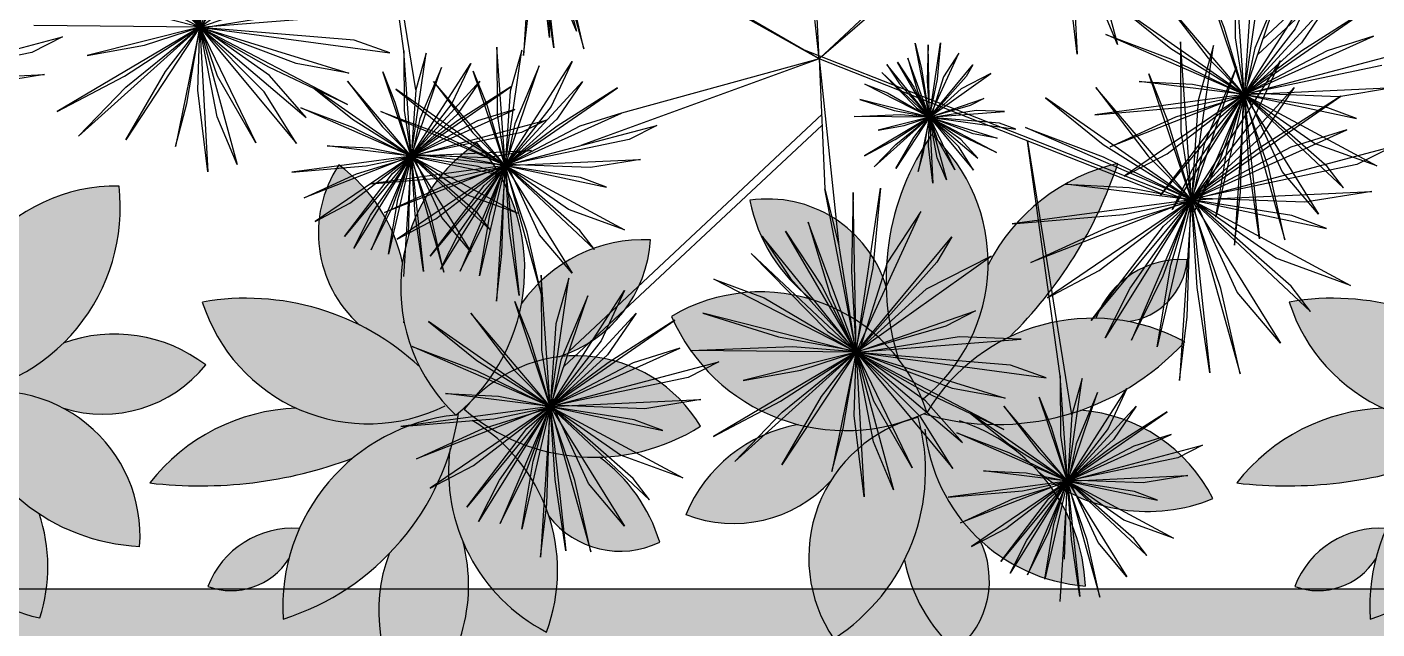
# Model space of a CAD drawing. Header units: inches. Extents: x 1559 to 2285, y -669 to 464.
# Drawn here: x 1829.88 to 1846.26, y 259.15 to 266.45 of the extents above; entities that cross this region are included whole.
import ezdxf

# ---------------------------------------------------------------- set-up
doc = ezdxf.new("R2010")
doc.units = ezdxf.units.IN
doc.header["$MEASUREMENT"] = 0

msp = doc.modelspace()

# ---------------------------------------------------------------- hatches: boundary and pattern name
at = {"true_color": 0x636466}
h = msp.add_hatch(dxfattribs=at)
h.set_pattern_fill('GRAVEL', color=251, scale=15)
h.set_pattern_definition([(228.012788, (-1644.2241, -1828.9148), (-120, -135), [2.01804, -199.78632]), (184.96974, (-1645.5741, -1830.4148), (180, 15), [3.46302, -342.83887]), (132.510447, (-1649.0241, -1830.7148), (150, -165), [2.44182, -241.74049]), (267.273689, (-1654.8741, -1834.4648), (15, 300), [3.15357, -312.20337]), (292.833654, (-1655.0241, -1837.6148), (-75, 180), [3.092325, -306.140597]), (357.273689, (-1653.8241, -1840.4648), (-300, 15), [3.15357, -312.20337]), (37.69424, (-1650.6741, -1840.6148), (-195, -150), [4.170435, -412.87273]), (72.255328, (-1647.3741, -1838.0648), (105, 330), [3.93732, -389.794822]), (121.429566, (-1646.1741, -1834.3148), (-120, 195), [3.16425, -313.261097]), (175.236358, (-1647.8241, -1831.6148), (165, -15), [3.61248, -177.01144]), (222.397438, (-1651.4241, -1831.3148), (-180, -165), [4.67172, -462.500625]), (138.814075, (-1640.0241, -1834.6148), (-105, 90), [1.594515, -157.85767]), (171.469234, (-1641.2241, -1833.5648), (195, -30), [3.033555, -300.32267]), (225, (-1644.224, -1833.115), (-2e-15, -15), [2.121315, -19.09189]), (203.19859, (-1645.2741, -1831.3148), (75, 30), [1.14237, -113.094227]), (291.80141, (-1646.324, -1831.7648), (-15, 45), [1.615545, -79.161927]), (30.963757, (-1645.724, -1833.2648), (45, 30), [2.623935, -84.840343]), (161.56505, (-1643.474, -1831.915), (30, -15), [1.897365, -45.5368]), (16.38954, (-1655.0241, -1831.7648), (150, 45), [2.658, -263.142677]), (70.346176, (-1652.4741, -1831.0148), (-60, -165), [2.229915, -220.761116]), (293.19859, (-1643.4741, -1828.9148), (-30, 75), [2.284725, -111.95187]), (343.61046, (-1642.5741, -1831.0148), (-150, 45), [2.658, -263.142677]), (339.443955, (-1655.0241, -1841.0648), (-75, 30), [2.5632, -125.596856]), (294.77514, (-1652.6241, -1841.9648), (-75, 165), [2.14767, -212.619646]), (66.80141, (-1643.3241, -1843.9148), (30, 75), [2.284725, -111.95187]), (17.354025, (-1642.4241, -1841.8148), (-195, -60), [2.514465, -248.931354]), (69.443955, (-1650.6741, -1843.9148), (-30, -75), [1.2816, -126.878456]), (101.30993, (-1644.224, -1843.9148), (-15, 60), [0.76485, -75.720443]), (165.96376, (-1644.374, -1843.1648), (45, -15), [3.092325, -58.75426]), (186.009006, (-1647.3741, -1842.4148), (150, 15), [2.86575, -283.708848]), (303.69007, (-1645.724, -1834.615), (-15, 30), [2.16333, -51.91994]), (353.157227, (-1644.5241, -1836.4148), (255, -30), [3.77691, -373.91344]), (60.945396, (-1640.7741, -1836.8648), (-60, -105), [1.54434, -152.89011]), (90, (-1640.024, -1835.515), (-15, 15), [0.9, -14.1]), (120.256437, (-1647.6741, -1841.9648), (60, -105), [2.08386, -206.3028]), (48.012788, (-1648.7241, -1840.1648), (120, 135), [4.03608, -197.76828]), (0, (-1646.024, -1837.165), (15, 15), [3.9, -11.1]), (325.304846, (-1642.1241, -1837.1648), (150, -105), [2.37171, -234.799115]), (254.054604, (-1640.1741, -1838.5148), (-15, -60), [2.18403, -107.01762]), (207.645975, (-1640.7741, -1840.6148), (-285, -150), [3.555975, -352.042113]), (175.426079, (-1643.9241, -1842.2648), (-195, 15), [3.761985, -372.4361])])
h.paths.add_polyline_path([(1814.363, 395.63), (1678.363, 395.63), (1678.363, 259.63), (1814.363, 259.63), (1814.363, 277.63), (1874.363, 277.63), (1874.363, 255.63), (1874.944, 255.63), (1874.944, 313.49), (1998.944, 313.49), (1998.944, 283.49), (2032.218, 283.49, -0.125718), (2052.363, 288.636), (2052.363, 249.63), (2058.363, 249.63), (2058.363, 255.63), (2106.363, 255.63), (2106.363, 277.63), (2102.363, 277.63), (2102.363, 268.587), (2102.363, 259.63), (2062.363, 259.63), (2062.363, 273.63), (2102.363, 273.63), (2102.363, 395.63)])
h.paths.add_polyline_path([(2188.954, 378.242), (2221.69, 378.242), (2221.69, 393.22), (2188.954, 393.22)], flags=9)
h.paths.add_polyline_path([(2156.248, 397.231), (2284.658, 397.231), (2284.658, 417.838), (2156.248, 417.838)], flags=9)
at = {"true_color": 0x000000}
h = msp.add_hatch(color=18, dxfattribs=at)
h.dxf.hatch_style = 1
h.paths.add_polyline_path([(1678.363, 395.63), (1814.363, 395.63), (2102.363, 395.63), (2102.363, 277.63), (2106.363, 277.63), (2106.363, 399.63), (1814.363, 399.63), (1674.363, 399.63), (1674.363, 259.63), (1674.363, 255.63), (1874.363, 255.63), (1874.363, 277.63), (1814.363, 277.63), (1814.363, 259.63), (1678.363, 259.63)])
h.paths.add_polyline_path([(1818.363, 273.63), (1870.363, 273.63), (1870.363, 259.63), (1818.363, 259.63)], flags=16)
h = msp.add_hatch(color=18, dxfattribs=at)
h.dxf.hatch_style = 1
h.paths.add_polyline_path([(2106.363, 277.63), (2058.363, 277.63), (2058.363, 255.63), (2106.363, 255.63)])
h.paths.add_polyline_path([(2102.363, 273.63), (2102.363, 259.63), (2062.363, 259.63), (2062.363, 273.63)], flags=16)
h.paths.add_polyline_path([(1814.363, 273.63), (1814.363, 255.63), (1874.363, 255.63), (1874.363, 277.63), (1818.363, 277.63), (1818.363, 273.63)])
h.paths.add_polyline_path([(1814.363, 273.63), (1814.363, 259.63), (1870.363, 259.63), (1870.363, 273.63)])
h = msp.add_hatch(color=18, dxfattribs=at)
h.dxf.hatch_style = 1
h.paths.add_polyline_path([(1874.363, 277.63), (1814.363, 277.63), (1814.363, 255.63), (1874.363, 255.63)])
h.paths.add_polyline_path([(1818.363, 273.63), (1870.363, 273.63), (1870.363, 259.63), (1818.363, 259.63)], flags=16)
at = {"true_color": 0x136734}
h = msp.add_hatch(color=116, dxfattribs=at)
h.dxf.hatch_style = 1
h.paths.add_polyline_path([(1824.096, 264.797, 0.221173), (1822.521, 263.567, -0.225985), (1821.722, 261.934, -0.019444), (1821.78, 261.779, -0.148431), (1822.784, 262.693, 0.119103)])
h.paths.add_polyline_path([(1821.836, 265.147, 0.235627), (1821.436, 262.423, -0.066909), (1821.722, 261.934, 0.461075)])
h.paths.add_polyline_path([(1819.629, 264.349, 0.183321), (1820.379, 263.148, -0.154343), (1821.436, 262.423, -0.072502), (1821.284, 263.299, 0.371194)])
h.paths.add_polyline_path([(1818.678, 262.943, 0.424352), (1821.78, 261.779, 0.019444), (1821.722, 261.934, 0.455475)])
h.paths.add_polyline_path([(1820.61, 260.944, -0.17311), (1821.532, 261.679, -0.145969), (1820.217, 261.629, 0.255984), (1818.852, 260.536, 0.307913)])
h.paths.add_polyline_path([(1821.673, 261.718, 0.521307), (1820.647, 259.031, 0.329874)])
h.paths.add_polyline_path([(1822.414, 260.238, 0.170874), (1823.702, 259.671, 0.306661), (1822.229, 261.655, -0.040666), (1821.739, 261.76, -0.008247), (1821.669, 261.73, -0.18769), (1821.506, 259.985, 0.163365), (1822.13, 258.887, 0.356371)])
h.paths.add_polyline_path([(1824.908, 262.633, 0.403241), (1821.78, 261.779, -0.004913), (1821.739, 261.76, 0.040666), (1822.229, 261.655, 0.244571)])
h.paths.add_polyline_path([(1823.647, 261.802, -0.116948), (1822.229, 261.655, -0.125544), (1823.136, 261.052, 0.278511), (1825.247, 260.731, 0.263173)])
h.paths.add_polyline_path([(1824.938, 263.629, 0.329183), (1823.829, 262.919, -0.041736), (1824.216, 262.879, 0.353816)])
h.paths.add_polyline_path([(1827.352, 263.143, 0.221173), (1825.374, 263.421, 0.119103), (1827.562, 262.255, -0.148431), (1828.888, 261.966, -0.019444), (1828.861, 262.129, -0.225985)])
h.paths.add_polyline_path([(1828.933, 261.97, -0.004913), (1828.888, 261.966, 0.148431), (1827.562, 262.255, 0.24042), (1825.752, 261.141, 0.288103)])
h.paths.add_polyline_path([(1828.077, 260.657, -0.125544), (1828.561, 261.634, -0.116948), (1827.26, 261.051, 0.263173), (1826.41, 259.325, 0.278511)])
h.paths.add_polyline_path([(1829.009, 261.979, -0.008247), (1828.933, 261.97, -0.040666), (1828.561, 261.634, 0.306661), (1828.278, 259.179, 0.170874), (1829.11, 260.314, 0.356371), (1830.031, 259.285, 0.163365), (1830.022, 260.549, -0.18769)])
h.paths.add_polyline_path([(1829.012, 261.966, 0.186272), (1830.022, 260.549, 0.135289), (1831.244, 260.152, 0.521307)])
h.paths.add_polyline_path([(1832.045, 262.353, 0.255984), (1830.317, 262.617, -0.146055), (1829.153, 262, -0.172974), (1830.319, 261.828, 0.307913)])
h.paths.add_polyline_path([(1830.993, 264.524, 0.479162), (1828.888, 261.966, 0.004913), (1828.933, 261.97, 0.418566)])
h.paths.add_polyline_path([(1829.466, 265.267, 0.371194), (1828.558, 263.53, -0.072502), (1828.864, 262.695, -0.154343), (1829.417, 263.851, 0.183321)])
h.paths.add_polyline_path([(1827.155, 264.854, 0.461075), (1828.861, 262.129, -0.066909), (1828.864, 262.695, 0.072502), (1828.558, 263.53, 0.160384)])
h.paths.add_polyline_path([(1826.544, 261.928, 0.329183), (1825.228, 261.989, 0.353816), (1826.228, 261.7, -0.041736)])
h.paths.add_polyline_path([(1834.643, 262.328, 0.235627), (1832.005, 263.116, 0.461075), (1834.965, 261.862, -0.066909)], flags=16)
h.paths.add_polyline_path([(1835.081, 261.744, -0.019444), (1834.965, 261.862, -0.225985), (1833.147, 261.828, 0.221173), (1831.368, 260.92, 0.119103), (1833.828, 261.22, -0.148431)], flags=16)
h.paths.add_polyline_path([(1835.116, 261.773, -0.004913), (1835.081, 261.744, 0.403241), (1832.985, 259.27, 0.288103)], flags=16)
h.paths.add_polyline_path([(1833.054, 260.001, -0.041736), (1833.182, 260.369, 0.329183), (1832.07, 259.664, 0.353816)], flags=17)
h.paths.add_polyline_path([(1835.167, 260.207, -0.125544), (1835.004, 261.284, -0.116948), (1834.271, 260.061, 0.263173), (1834.566, 258.159, 0.278511)])
h.paths.add_polyline_path([(1836.21, 260.518, 0.356371), (1837.554, 260.204, 0.163365), (1836.823, 261.234, -0.18769), (1835.172, 261.824, -0.008247), (1835.116, 261.773, -0.040666), (1835.004, 261.284, 0.306661), (1836.18, 259.111, 0.170874)], flags=17)
h.paths.add_polyline_path([(1835.182, 261.815, 0.186272), (1836.823, 261.234, 0.135289), (1838.051, 261.609, 0.521307)], flags=16)
h.paths.add_polyline_path([(1837.445, 263.872, 0.255984), (1835.878, 263.097, -0.146055), (1835.278, 261.924, -0.172974), (1836.332, 262.452, 0.307913)], flags=17)
h.paths.add_polyline_path([(1837.445, 263.872, -0.307913), (1836.332, 262.452, -0.296853), (1838.051, 261.609, -0.135289), (1836.823, 261.234, -0.163365), (1837.554, 260.204, -0.356371), (1836.21, 260.518, -0.170874), (1836.18, 259.111, -0.174402), (1835.167, 260.207, -0.278511), (1834.566, 258.159, -0.263173), (1834.271, 260.061, -0.124074), (1832.985, 259.27, -0.079077), (1833.054, 260.001, -0.353816), (1832.07, 259.664, -0.329183), (1833.182, 260.369, -0.115832), (1833.828, 261.22, -0.119103), (1831.368, 260.92, -0.221173), (1833.147, 261.828, -0.212906), (1832.005, 263.116, -0.160384), (1833.913, 262.836, -0.371194), (1833.661, 264.779, -0.183321), (1834.433, 263.592, -0.210482), (1835.337, 265.047, -0.231382), (1835.878, 263.097, -0.255984)])
h = msp.add_hatch(color=116, dxfattribs=at)
h.dxf.hatch_style = 1
h.paths.add_polyline_path([(1834.643, 262.328, 0.235627), (1832.005, 263.116, 0.461075), (1834.965, 261.862, -0.066909)])
h.paths.add_polyline_path([(1833.828, 261.22, -0.148431), (1835.081, 261.744, -0.019444), (1834.965, 261.862, -0.225985), (1833.147, 261.828, 0.221173), (1831.368, 260.92, 0.119103)])
h.paths.add_polyline_path([(1835.116, 261.773, -0.004913), (1835.081, 261.744, 0.403241), (1832.985, 259.27, 0.288103)])
h.paths.add_polyline_path([(1833.054, 260.001, -0.041736), (1833.182, 260.369, 0.329183), (1832.07, 259.664, 0.353816)])
h.paths.add_polyline_path([(1835.167, 260.207, -0.125544), (1835.004, 261.284, -0.116948), (1834.271, 260.061, 0.263173), (1834.566, 258.159, 0.278511)])
h.paths.add_polyline_path([(1836.21, 260.518, 0.356371), (1837.554, 260.204, 0.163365), (1836.823, 261.234, -0.18769), (1835.172, 261.824, -0.008247), (1835.116, 261.773, -0.040666), (1835.004, 261.284, 0.306661), (1836.18, 259.111, 0.170874)])
h.paths.add_polyline_path([(1835.182, 261.815, 0.329874), (1838.051, 261.609, 0.521307)])
h.paths.add_polyline_path([(1837.445, 263.872, 0.255984), (1835.878, 263.097, -0.146055), (1835.278, 261.924, -0.172974), (1836.332, 262.452, 0.307913)])
h.paths.add_polyline_path([(1837.698, 262.943, 0.424352), (1840.8, 261.779, 0.479162)])
h.paths.add_polyline_path([(1838.649, 264.349, 0.183321), (1839.399, 263.148, -0.154343), (1840.456, 262.423, -0.072502), (1840.304, 263.299, 0.371194)])
h.paths.add_polyline_path([(1840.856, 265.147, 0.235627), (1840.456, 262.423, -0.066909), (1840.742, 261.934, 0.461075)])
h.paths.add_polyline_path([(1843.116, 264.797, 0.221173), (1841.541, 263.567, -0.225985), (1840.742, 261.934, -0.019444), (1840.8, 261.779, -0.148431), (1841.804, 262.693, 0.119103)])
h.paths.add_polyline_path([(1843.928, 262.633, 0.403241), (1840.8, 261.779, -0.004913), (1840.759, 261.76, 0.288103)])
h.paths.add_polyline_path([(1843.958, 263.629, 0.329183), (1842.849, 262.919, -0.041736), (1843.236, 262.879, 0.353816)])
h.paths.add_polyline_path([(1842.667, 261.802, -0.116948), (1841.249, 261.655, -0.125544), (1842.156, 261.052, 0.278511), (1844.267, 260.731, 0.263173)])
h.paths.add_polyline_path([(1841.249, 261.655, -0.040666), (1840.759, 261.76, -0.008247), (1840.689, 261.73, -0.18769), (1840.526, 259.985, 0.163365), (1841.15, 258.887, 0.356371), (1841.434, 260.238, 0.170874), (1842.722, 259.671, 0.306661)])
h.paths.add_polyline_path([(1840.693, 261.718, 0.521307), (1839.667, 259.031, 0.329874)])
h.paths.add_polyline_path([(1840.552, 261.679, -0.145969), (1839.237, 261.629, 0.255984), (1837.872, 260.536, 0.307913), (1839.63, 260.944, -0.17311)])
h.paths.add_polyline_path([(1847.835, 262.328, 0.235627), (1845.197, 263.116, 0.461075), (1848.157, 261.862, -0.066909)])
h.paths.add_polyline_path([(1848.273, 261.744, -0.019444), (1848.157, 261.862, -0.225985), (1846.339, 261.828, 0.221173), (1844.56, 260.92, 0.119103), (1847.02, 261.22, -0.148431)])
h.paths.add_polyline_path([(1848.307, 261.773, -0.004913), (1848.273, 261.744, 0.403241), (1846.177, 259.27, 0.288103)])
h.paths.add_polyline_path([(1846.374, 260.369, 0.329183), (1845.262, 259.664, 0.353816), (1846.246, 260.001, -0.041736)])
h.paths.add_polyline_path([(1848.359, 260.207, -0.125544), (1848.195, 261.284, -0.116948), (1847.463, 260.061, 0.263173), (1847.757, 258.159, 0.278511)])
h.paths.add_polyline_path([(1850.015, 261.234, -0.18769), (1848.364, 261.824, -0.008247), (1848.307, 261.773, -0.040666), (1848.195, 261.284, 0.306661), (1849.372, 259.111, 0.170874), (1849.402, 260.518, 0.356371), (1850.746, 260.204, 0.163365)])
h.paths.add_polyline_path([(1848.374, 261.815, 0.329874), (1851.243, 261.609, 0.521307)])
h.paths.add_polyline_path([(1850.637, 263.872, 0.255984), (1849.07, 263.097, -0.146055), (1848.47, 261.924, -0.172974), (1849.524, 262.452, 0.307913)])
h.paths.add_polyline_path([(1848.529, 265.047, 0.479162), (1848.273, 261.744, 0.424352)])
h.paths.add_polyline_path([(1846.853, 264.779, 0.371194), (1847.105, 262.836, -0.072502), (1847.835, 262.328, -0.154343), (1847.625, 263.592, 0.183321)])
h.paths.add_polyline_path([(1850.89, 262.943, 0.424352), (1853.992, 261.779, 0.479162)])
h.paths.add_polyline_path([(1851.841, 264.349, 0.183321), (1852.591, 263.148, -0.154343), (1853.648, 262.423, -0.072502), (1853.495, 263.299, 0.371194)])
h.paths.add_polyline_path([(1854.048, 265.147, 0.235627), (1853.648, 262.423, -0.066909), (1853.934, 261.934, 0.461075)])
h.paths.add_polyline_path([(1856.308, 264.797, 0.221173), (1854.733, 263.567, -0.225985), (1853.934, 261.934, -0.019444), (1853.992, 261.779, -0.148431), (1854.996, 262.693, 0.119103)])
h.paths.add_polyline_path([(1857.12, 262.633, 0.403241), (1853.992, 261.779, -0.004913), (1853.951, 261.76, 0.288103)])
h.paths.add_polyline_path([(1854.441, 261.655, -0.040666), (1853.951, 261.76, -0.008247), (1853.881, 261.73, -0.18769), (1853.718, 259.985, 0.163365), (1854.342, 258.887, 0.356371), (1854.626, 260.238, 0.170874), (1855.914, 259.671, 0.306661)])
h.paths.add_polyline_path([(1853.884, 261.718, 0.521307), (1852.859, 259.031, 0.329874)])
h.paths.add_polyline_path([(1853.744, 261.679, -0.145969), (1852.429, 261.629, 0.255984), (1851.064, 260.536, 0.307913), (1852.822, 260.944, -0.17311)])
h.paths.add_polyline_path([(1855.859, 261.802, -0.116948), (1854.441, 261.655, -0.125544), (1855.348, 261.052, 0.278511), (1857.459, 260.731, 0.263173)])
h.paths.add_polyline_path([(1857.15, 263.629, 0.329183), (1856.04, 262.919, -0.041736), (1856.428, 262.879, 0.353816)])
h.paths.add_polyline_path([(1859.564, 263.143, 0.221173), (1857.586, 263.421, 0.119103), (1859.773, 262.255, -0.148431), (1861.1, 261.966, -0.019444), (1861.073, 262.129, -0.225985)], flags=16)
h.paths.add_polyline_path([(1859.367, 264.854, 0.461075), (1861.073, 262.129, -0.066909), (1861.076, 262.695, 0.235627)], flags=17)
h.paths.add_polyline_path([(1861.678, 265.267, 0.371194), (1860.77, 263.53, -0.072502), (1861.076, 262.695, -0.154343), (1861.629, 263.851, 0.183321)], flags=17)
h.paths.add_polyline_path([(1863.204, 264.524, 0.479162), (1861.1, 261.966, 0.424352)], flags=17)
h.paths.add_polyline_path([(1864.257, 262.353, 0.255984), (1862.529, 262.617, -0.146055), (1861.365, 262, -0.172974), (1862.531, 261.828, 0.307913)], flags=17)
h.paths.add_polyline_path([(1862.529, 262.617, -0.255984), (1864.257, 262.353, -0.307913), (1862.531, 261.828, -0.296853), (1863.456, 260.152, -0.135289), (1862.234, 260.549, -0.163365), (1862.243, 259.285, -0.356371), (1861.322, 260.314, -0.170874), (1860.49, 259.179, -0.174402), (1860.289, 260.657, -0.278511), (1858.622, 259.325, -0.263173), (1859.472, 261.051, -0.124074), (1857.964, 261.141, -0.079077), (1858.44, 261.7, -0.353816), (1857.44, 261.989, -0.329183), (1858.756, 261.928, -0.115832), (1859.773, 262.255, -0.119103), (1857.586, 263.421, -0.221173), (1859.564, 263.143, -0.212906), (1859.367, 264.854, -0.160384), (1860.77, 263.53, -0.371194), (1861.678, 265.267, -0.183321), (1861.629, 263.851, 0.154343), (1861.076, 262.695, 0.066909), (1861.073, 262.129, 0.019444), (1861.1, 261.966, 0.148431), (1859.773, 262.255, 0.24042), (1857.964, 261.141, 0.244571), (1860.773, 261.634, 0.306661), (1860.49, 259.179, 0.170874), (1861.322, 260.314, 0.356371), (1862.243, 259.285, 0.163365), (1862.234, 260.549, -0.186272), (1861.224, 261.966, -0.020704), (1861.365, 262, 0.146055)])

# ---------------------------------------------------------------- linework, layer by layer
at = {"color": 14, "true_color": 0xa30000}
for p, q in [((1839.491, 266.067), (1839.296, 269.858)), ((1847.95, 269.047), (1844.814, 266.118)), ((1847.95, 269.182), (1844.877, 266.306)), ((1834.451, 266.164), (1834.053, 269.015)), ((1834.594, 265.692), (1834.057, 269.013)), ((1839.491, 266.067), (1839.176, 269.02)), ((1831.973, 266.453), (1831.595, 268.433)), ((1831.973, 266.453), (1831.94, 268.39)), ((1831.973, 266.453), (1832.271, 268.443)), ((1842.491, 268.52), (1843.113, 266.242)), ((1842.491, 268.52), (1842.623, 266.125)), ((1836.043, 268.301), (1835.901, 266.107)), ((1836.043, 268.301), (1836.269, 266.201)), ((1836.043, 268.301), (1836.634, 266.187)), ((1831.973, 266.453), (1832.76, 268.16)), ((1841.867, 268.114), (1839.518, 266.093)), ((1831.973, 266.453), (1831.118, 267.922)), ((1831.973, 266.453), (1831.393, 268.03)), ((1836.132, 267.923), (1836.546, 266.404)), ((1836.132, 267.923), (1836.219, 266.325)), ((1831.973, 266.453), (1830.832, 267.858)), ((1831.973, 266.453), (1833.135, 267.851)), ((1831.973, 266.453), (1830.701, 267.647)), ((1831.973, 266.453), (1833.614, 267.618)), ((1841.244, 267.707), (1839.491, 266.067)), ((1832.176, 267.475), (1831.963, 266.447)), ((1832.352, 267.536), (1832, 266.426)), ((1839.491, 266.067), (1836.947, 267.496)), ((1842.623, 266.125), (1842.46, 267.472)), ((1831.973, 266.453), (1830.248, 267.336)), ((1836.269, 266.201), (1836.114, 267.238)), ((1836.219, 266.325), (1836.111, 267.224)), ((1836.634, 266.187), (1836.401, 267.223)), ((1844.538, 267.229), (1844.541, 266.324)), ((1844.648, 265.633), (1844.538, 267.229)), ((1844.648, 265.633), (1844.872, 267.192)), ((1831.973, 266.453), (1830.113, 266.924)), ((1831.973, 266.453), (1833.424, 266.954)), ((1836.546, 266.404), (1836.323, 266.934)), ((1839.491, 266.067), (1837.763, 267.07)), ((1843.113, 266.242), (1842.779, 267.037)), ((1844.648, 265.633), (1845.55, 267.039)), ((1844.648, 265.633), (1845.105, 266.978)), ((1845.105, 266.978), (1844.777, 266.196)), ((1845.55, 267.039), (1845.266, 266.431)), ((1835.901, 266.107), (1835.991, 266.879)), ((1843.683, 266.768), (1844.212, 266.075)), ((1844.648, 265.633), (1843.683, 266.768)), ((1844.219, 266.908), (1844.401, 266.453)), ((1844.648, 265.633), (1844.219, 266.908)), ((1844.648, 265.633), (1845.689, 266.767)), ((1845.689, 266.767), (1845.344, 266.261)), ((1831.973, 266.453), (1833.979, 266.61)), ((1833.224, 266.637), (1832, 266.439)), ((1843.171, 266.664), (1843.757, 266.192)), ((1844.648, 265.633), (1843.171, 266.664)), ((1844.648, 265.633), (1846.162, 266.681)), ((1844.716, 266.639), (1844.648, 265.633)), ((1846.162, 266.681), (1845.35, 266.166)), ((1831.973, 266.453), (1829.961, 266.473)), ((1831.973, 266.453), (1830.242, 265.428)), ((1831.973, 266.453), (1830.501, 265.127)), ((1831.973, 266.453), (1830.605, 266.108)), ((1831.058, 265.857), (1831.973, 266.453)), ((1831.973, 266.453), (1831.074, 265.083)), ((1831.077, 265.722), (1831.973, 266.453)), ((1831.304, 266.232), (1831.984, 266.454)), ((1831.556, 265.912), (1831.973, 266.453)), ((1831.973, 266.453), (1831.678, 265.003)), ((1831.815, 265.525), (1831.973, 266.453)), ((1831.95, 265.685), (1831.973, 266.453)), ((1833.144, 266.01), (1831.973, 266.453)), ((1832.756, 265.666), (1831.973, 266.453)), ((1832.184, 265.365), (1831.973, 266.453)), ((1831.973, 266.453), (1833.149, 265.041)), ((1831.973, 266.453), (1833.784, 265.895)), ((1831.973, 266.453), (1832.429, 264.783)), ((1831.973, 266.453), (1833.767, 265.515)), ((1831.973, 266.453), (1833.264, 265.357)), ((1831.973, 266.453), (1832.07, 264.696)), ((1831.973, 266.453), (1832.655, 265.048)), ((1831.973, 266.453), (1834.28, 266.139)), ((1832.19, 265.857), (1831.983, 266.457)), ((1832.818, 265.863), (1831.985, 266.45)), ((1832.811, 265.967), (1831.992, 266.431)), ((1833.847, 266.294), (1832.035, 266.445)), ((1844.401, 266.453), (1844.648, 265.633)), ((1845.266, 266.431), (1844.648, 265.633)), ((1828.262, 265.792), (1830.308, 266.335)), ((1830.308, 266.335), (1829.935, 266.146)), ((1834.28, 266.139), (1833.847, 266.294)), ((1840.656, 266.258), (1840.733, 265.944)), ((1840.828, 265.358), (1840.656, 266.258)), ((1840.828, 265.358), (1840.963, 266.263)), ((1840.963, 266.263), (1840.921, 265.822)), ((1842.971, 266.363), (1843.756, 266.068)), ((1844.648, 265.633), (1842.971, 266.363)), ((1843.875, 266.272), (1843.88, 265.186)), ((1844.008, 264.357), (1843.875, 266.272)), ((1844.541, 266.324), (1844.648, 265.633)), ((1844.648, 265.633), (1846.219, 266.341)), ((1845.344, 266.261), (1844.659, 265.638)), ((1846.219, 266.341), (1845.655, 266.164)), ((1829.935, 266.146), (1828.317, 265.806)), ((1830.605, 266.108), (1831.304, 266.232)), ((1834.451, 266.164), (1834.454, 265.44)), ((1834.54, 264.888), (1834.451, 266.164)), ((1834.54, 264.888), (1834.719, 266.134)), ((1834.719, 266.134), (1834.594, 265.692)), ((1835.58, 266.207), (1835.583, 265.392)), ((1835.68, 264.771), (1835.58, 266.207)), ((1835.68, 264.771), (1835.881, 266.173)), ((1835.881, 266.173), (1835.741, 265.676)), ((1843.971, 264.343), (1839.274, 266.189)), ((1840.813, 266.238), (1840.803, 265.802)), ((1840.828, 265.358), (1840.813, 266.238)), ((1840.828, 265.358), (1841.186, 266.134)), ((1841.186, 266.134), (1841, 265.85)), ((1843.757, 266.192), (1844.648, 265.633)), ((1844.008, 264.357), (1844.276, 266.227)), ((1844.276, 266.227), (1844.089, 265.563)), ((1844.648, 265.633), (1846.694, 266.177)), ((1845.655, 266.164), (1844.648, 265.633)), ((1844.777, 266.196), (1844.658, 265.631)), ((1845.35, 266.166), (1844.663, 265.656)), ((1833.767, 265.515), (1832.811, 265.967)), ((1833.784, 265.895), (1833.144, 266.01)), ((1834.54, 264.888), (1835.261, 266.012)), ((1834.54, 264.888), (1834.905, 265.963)), ((1834.905, 265.963), (1834.643, 265.338)), ((1835.261, 266.012), (1835.034, 265.526)), ((1835.68, 264.771), (1836.491, 266.036)), ((1835.68, 264.771), (1836.091, 265.981)), ((1836.091, 265.981), (1835.796, 265.277)), ((1836.491, 266.036), (1836.236, 265.489)), ((1839.491, 266.067), (1836.6, 265.015)), ((1839.491, 266.067), (1837.093, 265.408)), ((1839.491, 266.067), (1839.729, 263.797)), ((1839.491, 266.067), (1839.56, 264.489)), ((1843.637, 264.432), (1839.491, 266.067)), ((1840.31, 265.997), (1840.466, 265.764)), ((1840.828, 265.358), (1840.31, 265.997)), ((1840.44, 266.026), (1840.64, 265.722)), ((1840.828, 265.358), (1840.44, 266.026)), ((1840.565, 266.075), (1840.685, 265.674)), ((1840.828, 265.358), (1840.565, 266.075)), ((1840.733, 265.944), (1840.825, 265.362)), ((1840.828, 265.358), (1841.356, 265.994)), ((1841.356, 265.994), (1841.274, 265.854)), ((1843.756, 266.068), (1844.648, 265.633)), ((1844.008, 264.357), (1845.09, 266.044)), ((1844.008, 264.357), (1844.557, 265.971)), ((1844.557, 265.971), (1844.162, 265.032)), ((1844.212, 266.075), (1844.648, 265.633)), ((1846.321, 265.988), (1844.703, 265.648)), ((1845.09, 266.044), (1844.749, 265.315)), ((1828.262, 265.792), (1830.089, 265.876)), ((1830.089, 265.876), (1829.411, 265.766)), ((1830.242, 265.428), (1831.058, 265.857)), ((1831.074, 265.083), (1831.556, 265.912)), ((1832.655, 265.048), (1832.19, 265.857)), ((1833.264, 265.357), (1832.818, 265.863)), ((1833.768, 265.796), (1834.19, 265.241)), ((1834.54, 264.888), (1833.768, 265.796)), ((1834.196, 265.908), (1834.342, 265.543)), ((1834.54, 264.888), (1834.196, 265.908)), ((1834.54, 264.888), (1835.373, 265.795)), ((1834.811, 265.792), (1835.287, 265.168)), ((1835.68, 264.771), (1834.811, 265.792)), ((1835.373, 265.795), (1835.096, 265.39)), ((1835.293, 265.918), (1835.457, 265.508)), ((1835.68, 264.771), (1835.293, 265.918)), ((1835.68, 264.771), (1836.617, 265.791)), ((1836.617, 265.791), (1836.306, 265.336)), ((1840.25, 265.901), (1840.671, 265.473)), ((1840.828, 265.358), (1840.25, 265.901)), ((1840.466, 265.764), (1840.826, 265.365)), ((1840.803, 265.802), (1840.828, 265.376)), ((1840.921, 265.822), (1840.824, 265.356)), ((1840.828, 265.358), (1841.574, 265.888)), ((1841.274, 265.854), (1840.841, 265.368)), ((1841, 265.85), (1840.841, 265.346)), ((1841.574, 265.888), (1841.215, 265.705)), ((1843.375, 265.791), (1844.02, 265.758)), ((1844.648, 265.633), (1843.375, 265.791)), ((1843.493, 265.887), (1843.711, 265.341)), ((1844.008, 264.357), (1843.493, 265.887)), ((1830.501, 265.127), (1831.077, 265.722)), ((1832.07, 264.696), (1831.95, 265.685)), ((1833.149, 265.041), (1832.756, 265.666)), ((1833.358, 265.712), (1833.827, 265.335)), ((1834.54, 264.888), (1833.358, 265.712)), ((1834.351, 265.698), (1834.878, 265.274)), ((1835.68, 264.771), (1834.351, 265.698)), ((1834.54, 264.888), (1835.75, 265.726)), ((1834.594, 265.692), (1834.54, 264.888)), ((1835.75, 265.726), (1835.101, 265.314)), ((1835.68, 264.771), (1837.042, 265.714)), ((1835.741, 265.676), (1835.68, 264.771)), ((1837.042, 265.714), (1836.311, 265.25)), ((1840.044, 265.76), (1840.321, 265.656)), ((1840.828, 265.358), (1840.044, 265.76)), ((1840.321, 265.656), (1840.828, 265.358)), ((1840.64, 265.722), (1840.819, 265.369)), ((1840.685, 265.674), (1840.824, 265.358)), ((1841.215, 265.705), (1840.833, 265.36)), ((1844.648, 265.633), (1842.836, 265.389)), ((1842.85, 265.719), (1843.484, 264.887)), ((1844.008, 264.357), (1842.85, 265.719)), ((1844.648, 265.633), (1843.023, 265)), ((1844.648, 265.633), (1843.191, 264.643)), ((1844.648, 265.633), (1843.635, 264.414)), ((1843.715, 264.916), (1844.648, 265.633)), ((1844.648, 265.633), (1843.777, 264.238)), ((1843.82, 265.362), (1844.641, 265.618)), ((1843.966, 265.485), (1844.638, 265.626)), ((1844.008, 264.357), (1845.257, 265.718)), ((1844.008, 264.357), (1845.824, 265.614)), ((1844.02, 265.758), (1844.658, 265.634)), ((1844.031, 264.739), (1844.645, 265.619)), ((1844.648, 265.633), (1844.043, 264.212)), ((1844.648, 265.633), (1844.303, 264.145)), ((1844.364, 264.865), (1844.633, 265.609)), ((1844.365, 265.367), (1844.638, 265.608)), ((1844.442, 264.972), (1844.64, 265.632)), ((1844.648, 265.633), (1844.53, 263.805)), ((1844.605, 264.448), (1844.642, 265.626)), ((1844.947, 264.735), (1844.638, 265.638)), ((1844.648, 265.633), (1846.475, 265.718)), ((1844.648, 265.633), (1844.836, 263.883)), ((1844.648, 265.633), (1846.259, 264.767)), ((1844.648, 265.633), (1845.55, 264.182)), ((1844.648, 265.633), (1845.141, 263.872)), ((1844.648, 265.633), (1845.853, 264.503)), ((1844.648, 265.633), (1846.014, 265.344)), ((1845.502, 265.041), (1844.658, 265.631)), ((1845.665, 265.474), (1844.658, 265.631)), ((1845.112, 264.7), (1844.67, 265.661)), ((1845.797, 265.608), (1844.671, 265.649)), ((1845.656, 264.761), (1844.677, 265.618)), ((1845.257, 265.718), (1844.843, 265.11)), ((1845.824, 265.614), (1844.85, 264.996)), ((1846.475, 265.718), (1845.797, 265.608)), ((1831.678, 265.003), (1831.815, 265.525)), ((1833.198, 265.472), (1833.826, 265.236)), ((1834.54, 264.888), (1833.198, 265.472)), ((1834.342, 265.543), (1834.54, 264.888)), ((1834.454, 265.44), (1834.54, 264.888)), ((1835.034, 265.526), (1834.54, 264.888)), ((1834.54, 264.888), (1835.796, 265.454)), ((1835.796, 265.454), (1835.345, 265.313)), ((1835.457, 265.508), (1835.68, 264.771)), ((1836.236, 265.489), (1835.68, 264.771)), ((1839.983, 265.572), (1840.401, 265.442)), ((1840.828, 265.358), (1839.983, 265.572)), ((1840.401, 265.442), (1840.824, 265.365)), ((1840.671, 265.473), (1840.821, 265.37)), ((1840.828, 265.358), (1841.488, 265.586)), ((1841.323, 265.5), (1840.833, 265.36)), ((1841.397, 265.442), (1840.84, 265.352)), ((1841.488, 265.586), (1841.323, 265.5)), ((1841.74, 265.429), (1841.397, 265.442)), ((1842.236, 265.594), (1842.939, 265.028)), ((1844.008, 264.357), (1842.236, 265.594)), ((1842.836, 265.389), (1843.966, 265.485)), ((1844.089, 265.563), (1844.008, 264.357)), ((1844.708, 264.747), (1844.652, 265.597)), ((1846.014, 265.344), (1845.665, 265.474)), ((1832.429, 264.783), (1832.184, 265.365)), ((1833.827, 265.335), (1834.54, 264.888)), ((1834.17, 265.428), (1834.877, 265.162)), ((1835.68, 264.771), (1834.17, 265.428)), ((1834.54, 264.888), (1836.177, 265.322)), ((1835.345, 265.313), (1834.54, 264.888)), ((1834.643, 265.338), (1834.547, 264.886)), ((1835.096, 265.39), (1834.548, 264.891)), ((1835.101, 265.314), (1834.551, 264.906)), ((1834.878, 265.274), (1835.68, 264.771)), ((1835.583, 265.392), (1835.68, 264.771)), ((1835.68, 264.771), (1837.093, 265.408)), ((1835.796, 265.277), (1835.688, 264.769)), ((1836.306, 265.336), (1835.689, 264.775)), ((1836.177, 265.322), (1835.878, 265.172)), ((1839.529, 265.396), (1836.456, 262.52)), ((1837.093, 265.408), (1836.585, 265.249)), ((1839.914, 265.367), (1840.48, 265.39)), ((1840.828, 265.358), (1839.914, 265.367)), ((1840.828, 265.358), (1840.041, 264.892)), ((1840.828, 265.358), (1840.159, 264.756)), ((1840.828, 265.358), (1840.206, 265.201)), ((1840.412, 265.087), (1840.828, 265.358)), ((1840.828, 265.358), (1840.42, 264.735)), ((1840.421, 265.026), (1840.828, 265.358)), ((1840.48, 265.39), (1840.823, 265.362)), ((1840.524, 265.258), (1840.833, 265.359)), ((1840.639, 265.112), (1840.828, 265.358)), ((1840.828, 265.358), (1840.694, 264.699)), ((1840.756, 264.936), (1840.828, 265.358)), ((1840.818, 265.009), (1840.828, 265.358)), ((1840.828, 265.358), (1841.74, 265.429)), ((1841.36, 265.157), (1840.828, 265.358)), ((1841.184, 265.001), (1840.828, 265.358)), ((1840.924, 264.864), (1840.828, 265.358)), ((1840.828, 265.358), (1841.363, 264.716)), ((1840.828, 265.358), (1841.651, 265.104)), ((1840.828, 265.358), (1841.036, 264.599)), ((1840.828, 265.358), (1841.644, 264.932)), ((1840.828, 265.358), (1841.415, 264.86)), ((1840.828, 265.358), (1840.872, 264.56)), ((1840.828, 265.358), (1841.138, 264.719)), ((1840.828, 265.358), (1841.877, 265.215)), ((1840.927, 265.087), (1840.833, 265.36)), ((1841.212, 265.09), (1840.834, 265.357)), ((1841.209, 265.137), (1840.837, 265.348)), ((1841.68, 265.286), (1840.856, 265.354)), ((1841.877, 265.215), (1841.68, 265.286)), ((1843.023, 265), (1843.82, 265.362)), ((1843.635, 264.414), (1844.365, 265.367)), ((1843.711, 265.341), (1844.008, 264.357)), ((1844.749, 265.315), (1844.008, 264.357)), ((1833.826, 265.236), (1834.54, 264.888)), ((1834.19, 265.241), (1834.54, 264.888)), ((1835.878, 265.172), (1834.584, 264.899)), ((1834.877, 265.162), (1835.68, 264.771)), ((1835.287, 265.168), (1835.68, 264.771)), ((1835.68, 264.771), (1837.521, 265.26)), ((1836.585, 265.249), (1835.68, 264.771)), ((1836.311, 265.25), (1835.693, 264.791)), ((1839.529, 265.261), (1836.393, 262.333)), ((1837.521, 265.26), (1837.185, 265.09)), ((1840.206, 265.201), (1840.524, 265.258)), ((1840.42, 264.735), (1840.639, 265.112)), ((1841.644, 264.932), (1841.209, 265.137)), ((1841.651, 265.104), (1841.36, 265.157)), ((1841.996, 265.233), (1842.937, 264.879)), ((1844.008, 264.357), (1841.996, 265.233)), ((1843.88, 265.186), (1844.008, 264.357)), ((1844.008, 264.357), (1845.893, 265.206)), ((1844.843, 265.11), (1844.021, 264.363)), ((1845.893, 265.206), (1845.215, 264.994)), ((1833.521, 265.013), (1834.037, 264.987)), ((1834.54, 264.888), (1833.521, 265.013)), ((1834.037, 264.987), (1834.548, 264.888)), ((1834.54, 264.888), (1836.001, 264.955)), ((1836.001, 264.955), (1835.459, 264.867)), ((1837.185, 265.09), (1835.729, 264.784)), ((1840.041, 264.892), (1840.412, 265.087)), ((1840.159, 264.756), (1840.421, 265.026)), ((1840.872, 264.56), (1840.818, 265.009)), ((1841.138, 264.719), (1840.927, 265.087)), ((1841.363, 264.716), (1841.184, 265.001)), ((1841.415, 264.86), (1841.212, 265.09)), ((1842.416, 262.22), (1842.018, 265.07)), ((1842.559, 261.748), (1842.022, 265.069)), ((1842.939, 265.028), (1844.008, 264.357)), ((1844.008, 264.357), (1846.463, 265.009)), ((1845.215, 264.994), (1844.008, 264.357)), ((1844.162, 265.032), (1844.019, 264.355)), ((1844.85, 264.996), (1844.025, 264.384)), ((1844.303, 264.145), (1844.442, 264.972)), ((1846.259, 264.767), (1845.502, 265.041)), ((1846.463, 265.009), (1846.015, 264.783)), ((1834.54, 264.888), (1833.09, 264.692)), ((1834.54, 264.888), (1833.24, 264.381)), ((1834.54, 264.888), (1833.374, 264.095)), ((1834.54, 264.888), (1833.729, 263.912)), ((1833.793, 264.314), (1834.54, 264.888)), ((1834.54, 264.888), (1833.843, 263.771)), ((1833.877, 264.671), (1834.534, 264.875)), ((1833.994, 264.769), (1834.532, 264.881)), ((1834.046, 264.172), (1834.537, 264.876)), ((1834.54, 264.888), (1834.055, 263.751)), ((1834.54, 264.888), (1834.263, 263.697)), ((1834.313, 264.273), (1834.528, 264.868)), ((1834.313, 264.675), (1834.531, 264.867)), ((1834.375, 264.359), (1834.533, 264.887)), ((1834.54, 264.888), (1834.445, 263.425)), ((1834.505, 263.939), (1834.535, 264.882)), ((1834.778, 264.169), (1834.532, 264.891)), ((1834.534, 264.912), (1835.114, 264.883)), ((1835.68, 264.771), (1834.534, 264.912)), ((1834.54, 264.888), (1834.69, 263.487)), ((1834.54, 264.888), (1835.828, 264.195)), ((1834.54, 264.888), (1835.261, 263.727)), ((1834.54, 264.888), (1834.934, 263.478)), ((1834.54, 264.888), (1835.504, 263.984)), ((1834.54, 264.888), (1835.632, 264.657)), ((1834.587, 264.179), (1834.543, 264.859)), ((1835.223, 264.414), (1834.547, 264.886)), ((1835.353, 264.76), (1834.547, 264.886)), ((1834.91, 264.141), (1834.557, 264.91)), ((1835.459, 264.867), (1834.558, 264.9)), ((1835.346, 264.189), (1834.562, 264.875)), ((1835.114, 264.883), (1835.689, 264.771)), ((1835.68, 264.771), (1837.324, 264.847)), ((1836.097, 263.931), (1835.699, 264.796)), ((1836.714, 264.748), (1835.7, 264.785)), ((1837.324, 264.847), (1836.714, 264.748)), ((1840.694, 264.699), (1840.756, 264.936)), ((1841.036, 264.599), (1840.924, 264.864)), ((1842.937, 264.879), (1844.008, 264.357)), ((1843.191, 264.643), (1843.715, 264.916)), ((1843.484, 264.887), (1844.008, 264.357)), ((1844.043, 264.212), (1844.364, 264.865)), ((1846.015, 264.783), (1844.074, 264.375)), ((1833.09, 264.692), (1833.994, 264.769)), ((1833.24, 264.381), (1833.877, 264.671)), ((1833.729, 263.912), (1834.313, 264.675)), ((1835.68, 264.771), (1834.048, 264.551)), ((1834.048, 264.551), (1835.065, 264.637)), ((1835.68, 264.771), (1834.217, 264.201)), ((1835.68, 264.771), (1834.369, 263.879)), ((1835.68, 264.771), (1834.768, 263.673)), ((1834.84, 264.126), (1835.68, 264.771)), ((1835.68, 264.771), (1834.896, 263.515)), ((1834.934, 264.527), (1835.673, 264.757)), ((1835.065, 264.637), (1835.671, 264.764)), ((1835.124, 263.966), (1835.677, 264.758)), ((1835.68, 264.771), (1835.134, 263.492)), ((1835.632, 264.657), (1835.353, 264.76)), ((1835.68, 264.771), (1835.369, 263.432)), ((1835.424, 264.079), (1835.666, 264.749)), ((1835.424, 264.531), (1835.67, 264.748)), ((1835.494, 264.176), (1835.672, 264.77)), ((1835.68, 264.771), (1835.573, 263.125)), ((1835.641, 263.704), (1835.674, 264.764)), ((1835.948, 263.962), (1835.671, 264.775)), ((1835.68, 264.771), (1835.849, 263.195)), ((1835.68, 264.771), (1837.13, 263.991)), ((1835.68, 264.771), (1836.492, 263.465)), ((1835.68, 264.771), (1836.123, 263.185)), ((1835.68, 264.771), (1836.764, 263.754)), ((1835.68, 264.771), (1836.909, 264.511)), ((1835.733, 263.973), (1835.683, 264.738)), ((1836.448, 264.238), (1835.688, 264.769)), ((1836.595, 264.627), (1835.688, 264.769)), ((1836.587, 263.985), (1835.705, 264.757)), ((1836.909, 264.511), (1836.595, 264.627)), ((1843.777, 264.238), (1844.031, 264.739)), ((1844.836, 263.883), (1844.708, 264.747)), ((1845.141, 263.872), (1844.947, 264.735)), ((1845.55, 264.182), (1845.112, 264.7)), ((1845.853, 264.503), (1845.656, 264.761)), ((1834.217, 264.201), (1834.934, 264.527)), ((1834.768, 263.673), (1835.424, 264.531)), ((1839.56, 264.489), (1839.729, 263.797)), ((1839.938, 262.509), (1839.56, 264.489)), ((1839.938, 262.509), (1840.236, 264.499)), ((1840.236, 264.499), (1840.141, 263.53)), ((1842.48, 264.546), (1843.254, 264.507)), ((1844.008, 264.357), (1842.48, 264.546)), ((1843.254, 264.507), (1844.02, 264.358)), ((1844.008, 264.357), (1846.2, 264.459)), ((1846.2, 264.459), (1845.387, 264.327)), ((1833.374, 264.095), (1833.793, 264.314)), ((1834.263, 263.697), (1834.375, 264.359)), ((1835.828, 264.195), (1835.223, 264.414)), ((1839.905, 264.446), (1839.882, 263.485)), ((1839.938, 262.509), (1839.905, 264.446)), ((1844.008, 264.357), (1841.833, 264.064)), ((1844.008, 264.357), (1842.058, 263.597)), ((1844.008, 264.357), (1842.26, 263.168)), ((1844.008, 264.357), (1842.792, 262.893)), ((1842.888, 263.497), (1844.008, 264.357)), ((1844.008, 264.357), (1842.963, 262.683)), ((1843.014, 264.032), (1843.999, 264.339)), ((1843.189, 264.179), (1843.996, 264.348)), ((1843.267, 263.284), (1844.004, 264.339)), ((1844.008, 264.357), (1843.281, 262.652)), ((1844.008, 264.357), (1843.593, 262.572)), ((1843.667, 263.435), (1843.99, 264.328)), ((1843.668, 264.038), (1843.995, 264.327)), ((1843.76, 263.564), (1843.998, 264.356)), ((1844.008, 264.357), (1843.866, 262.163)), ((1843.956, 262.935), (1844.001, 264.348)), ((1844.366, 263.279), (1843.996, 264.362)), ((1844.008, 264.357), (1844.234, 262.256)), ((1844.008, 264.357), (1845.941, 263.318)), ((1844.008, 264.357), (1845.09, 262.616)), ((1844.008, 264.357), (1844.599, 262.243)), ((1844.008, 264.357), (1845.454, 263.001)), ((1844.008, 264.357), (1845.647, 264.01)), ((1844.079, 263.293), (1844.013, 264.314)), ((1845.033, 263.647), (1844.019, 264.355)), ((1845.228, 264.165), (1844.019, 264.355)), ((1844.564, 263.237), (1844.034, 264.391)), ((1845.387, 264.327), (1844.035, 264.376)), ((1845.218, 263.31), (1844.042, 264.339)), ((1844.53, 263.805), (1844.605, 264.448)), ((1833.843, 263.771), (1834.046, 264.172)), ((1834.055, 263.751), (1834.313, 264.273)), ((1834.369, 263.879), (1834.84, 264.126)), ((1834.69, 263.487), (1834.587, 264.179)), ((1834.934, 263.478), (1834.778, 264.169)), ((1835.261, 263.727), (1834.91, 264.141)), ((1835.504, 263.984), (1835.346, 264.189)), ((1835.369, 263.432), (1835.494, 264.176)), ((1837.13, 263.991), (1836.448, 264.238)), ((1839.938, 262.509), (1840.725, 264.216)), ((1840.725, 264.216), (1840.317, 263.591)), ((1841.833, 264.064), (1843.189, 264.179)), ((1845.647, 264.01), (1845.228, 264.165)), ((1834.896, 263.515), (1835.124, 263.966)), ((1835.134, 263.492), (1835.424, 264.079)), ((1835.849, 263.195), (1835.733, 263.973)), ((1836.123, 263.185), (1835.948, 263.962)), ((1836.764, 263.754), (1836.587, 263.985)), ((1839.083, 263.978), (1839.523, 263.309)), ((1839.938, 262.509), (1839.083, 263.978)), ((1839.358, 264.086), (1839.623, 263.203)), ((1839.938, 262.509), (1839.358, 264.086)), ((1842.058, 263.597), (1843.014, 264.032)), ((1842.792, 262.893), (1843.668, 264.038)), ((1836.492, 263.465), (1836.097, 263.931)), ((1838.797, 263.914), (1839.142, 263.401)), ((1839.938, 262.509), (1838.797, 263.914)), ((1839.729, 263.797), (1839.931, 262.516)), ((1839.938, 262.509), (1841.1, 263.907)), ((1841.1, 263.907), (1840.92, 263.599)), ((1835.573, 263.125), (1835.641, 263.704)), ((1838.666, 263.703), (1839.592, 262.761)), ((1839.938, 262.509), (1838.666, 263.703)), ((1839.938, 262.509), (1841.579, 263.674)), ((1841.579, 263.674), (1840.79, 263.271)), ((1845.941, 263.318), (1845.033, 263.647)), ((1839.882, 263.485), (1839.937, 262.549)), ((1840.141, 263.53), (1839.928, 262.503)), ((1840.317, 263.591), (1839.965, 262.482)), ((1840.92, 263.599), (1839.967, 262.53)), ((1842.26, 263.168), (1842.888, 263.497)), ((1843.593, 262.572), (1843.76, 263.564)), ((1836.117, 263.443), (1836.12, 262.538)), ((1836.227, 261.847), (1836.117, 263.443)), ((1836.227, 261.847), (1836.451, 263.406)), ((1836.451, 263.406), (1836.295, 262.853)), ((1838.213, 263.392), (1838.822, 263.165)), ((1839.938, 262.509), (1838.213, 263.392)), ((1839.142, 263.401), (1839.932, 262.525)), ((1839.523, 263.309), (1839.919, 262.533)), ((1843.281, 262.652), (1843.667, 263.435)), ((1845.454, 263.001), (1845.218, 263.31)), ((1836.227, 261.847), (1837.129, 263.254)), ((1836.227, 261.847), (1836.684, 263.192)), ((1836.684, 263.192), (1836.356, 262.41)), ((1837.129, 263.254), (1836.845, 262.645)), ((1838.822, 263.165), (1839.938, 262.509)), ((1839.623, 263.203), (1839.929, 262.509)), ((1840.79, 263.271), (1839.948, 262.513)), ((1842.963, 262.683), (1843.267, 263.284)), ((1844.234, 262.256), (1844.079, 263.293)), ((1844.599, 262.243), (1844.366, 263.279)), ((1845.09, 262.616), (1844.564, 263.237)), ((1835.262, 262.982), (1835.79, 262.289)), ((1836.227, 261.847), (1835.262, 262.982)), ((1835.798, 263.122), (1835.98, 262.667)), ((1836.227, 261.847), (1835.798, 263.122)), ((1836.227, 261.847), (1837.268, 262.981)), ((1837.268, 262.981), (1836.923, 262.475)), ((1838.078, 262.98), (1838.997, 262.692)), ((1839.938, 262.509), (1838.078, 262.98)), ((1839.938, 262.509), (1841.389, 263.01)), ((1841.389, 263.01), (1841.026, 262.822)), ((1834.75, 262.878), (1835.336, 262.407)), ((1836.227, 261.847), (1834.75, 262.878)), ((1836.227, 261.847), (1837.74, 262.895)), ((1836.295, 262.853), (1836.227, 261.847)), ((1837.74, 262.895), (1836.929, 262.38)), ((1841.026, 262.822), (1839.948, 262.513)), ((1843.866, 262.163), (1843.956, 262.935)), ((1835.98, 262.667), (1836.227, 261.847)), ((1838.997, 262.692), (1839.928, 262.525)), ((1839.592, 262.761), (1839.923, 262.535)), ((1839.938, 262.509), (1841.944, 262.666)), ((1841.189, 262.693), (1839.965, 262.495)), ((1841.944, 262.666), (1841.189, 262.693)), ((1834.55, 262.578), (1835.335, 262.283)), ((1836.227, 261.847), (1834.55, 262.578)), ((1836.12, 262.538), (1836.227, 261.847)), ((1836.845, 262.645), (1836.227, 261.847)), ((1836.227, 261.847), (1837.798, 262.555)), ((1837.798, 262.555), (1837.233, 262.379)), ((1837.926, 262.529), (1839.173, 262.578)), ((1839.938, 262.509), (1837.926, 262.529)), ((1839.938, 262.509), (1838.207, 261.484)), ((1839.938, 262.509), (1838.466, 261.183)), ((1839.938, 262.509), (1838.57, 262.164)), ((1839.023, 261.913), (1839.938, 262.509)), ((1839.938, 262.509), (1839.039, 261.139)), ((1839.042, 261.778), (1839.938, 262.509)), ((1839.173, 262.578), (1839.926, 262.516)), ((1839.269, 262.288), (1839.949, 262.51)), ((1839.521, 261.968), (1839.938, 262.509)), ((1839.938, 262.509), (1839.643, 261.059)), ((1839.78, 261.581), (1839.938, 262.509)), ((1839.915, 261.741), (1839.938, 262.509)), ((1841.109, 262.066), (1839.938, 262.509)), ((1840.721, 261.722), (1839.938, 262.509)), ((1840.149, 261.421), (1839.938, 262.509)), ((1839.938, 262.509), (1841.114, 261.097)), ((1839.938, 262.509), (1841.749, 261.951)), ((1839.938, 262.509), (1840.394, 260.838)), ((1839.938, 262.509), (1841.732, 261.571)), ((1839.938, 262.509), (1841.229, 261.413)), ((1839.938, 262.509), (1840.035, 260.752)), ((1839.938, 262.509), (1840.62, 261.104)), ((1839.938, 262.509), (1842.245, 262.195)), ((1840.155, 261.913), (1839.948, 262.513)), ((1840.783, 261.919), (1839.95, 262.505)), ((1840.776, 262.023), (1839.957, 262.486)), ((1841.812, 262.349), (1840, 262.501)), ((1835.336, 262.407), (1836.227, 261.847)), ((1836.227, 261.847), (1838.273, 262.391)), ((1837.233, 262.379), (1836.227, 261.847)), ((1836.356, 262.41), (1836.236, 261.845)), ((1836.923, 262.475), (1836.238, 261.852)), ((1836.929, 262.38), (1836.242, 261.87)), ((1838.273, 262.391), (1837.9, 262.202)), ((1842.245, 262.195), (1841.812, 262.349)), ((1835.335, 262.283), (1836.227, 261.847)), ((1835.79, 262.289), (1836.227, 261.847)), ((1837.9, 262.202), (1836.282, 261.862)), ((1838.57, 262.164), (1839.269, 262.288)), ((1842.416, 262.22), (1842.419, 261.496)), ((1842.505, 260.943), (1842.416, 262.22)), ((1842.505, 260.943), (1842.684, 262.19)), ((1842.684, 262.19), (1842.559, 261.748)), ((1834.954, 262.005), (1835.599, 261.972)), ((1836.227, 261.847), (1834.954, 262.005)), ((1841.732, 261.571), (1840.776, 262.023)), ((1841.749, 261.951), (1841.109, 262.066)), ((1842.505, 260.943), (1843.226, 262.068)), ((1842.505, 260.943), (1842.87, 262.019)), ((1842.87, 262.019), (1842.608, 261.394)), ((1843.226, 262.068), (1842.999, 261.582)), ((1836.227, 261.847), (1834.414, 261.604)), ((1836.227, 261.847), (1834.602, 261.214)), ((1836.227, 261.847), (1834.77, 260.857)), ((1836.227, 261.847), (1835.214, 260.628)), ((1835.294, 261.131), (1836.227, 261.847)), ((1836.227, 261.847), (1835.356, 260.452)), ((1835.399, 261.576), (1836.22, 261.832)), ((1835.544, 261.699), (1836.217, 261.84)), ((1835.599, 261.972), (1836.237, 261.848)), ((1835.609, 260.954), (1836.224, 261.833)), ((1836.227, 261.847), (1835.621, 260.427)), ((1836.227, 261.847), (1835.881, 260.36)), ((1836.021, 261.186), (1836.219, 261.846)), ((1836.227, 261.847), (1836.108, 260.019)), ((1836.184, 260.662), (1836.221, 261.84)), ((1836.525, 260.949), (1836.217, 261.852)), ((1836.227, 261.847), (1838.054, 261.932)), ((1836.227, 261.847), (1836.415, 260.097)), ((1836.227, 261.847), (1837.838, 260.981)), ((1836.227, 261.847), (1837.129, 260.397)), ((1836.227, 261.847), (1836.719, 260.086)), ((1836.227, 261.847), (1837.432, 260.717)), ((1836.227, 261.847), (1837.593, 261.559)), ((1837.081, 261.256), (1836.236, 261.845)), ((1837.244, 261.688), (1836.236, 261.845)), ((1836.691, 260.914), (1836.249, 261.875)), ((1837.376, 261.822), (1836.25, 261.863)), ((1837.235, 260.975), (1836.255, 261.832)), ((1838.054, 261.932), (1837.376, 261.822)), ((1838.207, 261.484), (1839.023, 261.913)), ((1839.039, 261.139), (1839.521, 261.968)), ((1840.62, 261.104), (1840.155, 261.913)), ((1841.229, 261.413), (1840.783, 261.919)), ((1841.733, 261.851), (1842.155, 261.297)), ((1842.505, 260.943), (1841.733, 261.851)), ((1842.161, 261.963), (1842.307, 261.599)), ((1842.505, 260.943), (1842.161, 261.963)), ((1842.505, 260.943), (1843.338, 261.851)), ((1843.338, 261.851), (1843.061, 261.446)), ((1834.414, 261.604), (1835.544, 261.699)), ((1835.943, 261.079), (1836.212, 261.824)), ((1835.943, 261.582), (1836.216, 261.822)), ((1836.286, 260.961), (1836.231, 261.811)), ((1837.593, 261.559), (1837.244, 261.688)), ((1838.466, 261.183), (1839.042, 261.778)), ((1840.035, 260.752), (1839.915, 261.741)), ((1841.114, 261.097), (1840.721, 261.722)), ((1841.323, 261.768), (1841.792, 261.391)), ((1842.505, 260.943), (1841.323, 261.768)), ((1842.505, 260.943), (1843.715, 261.782)), ((1842.559, 261.748), (1842.505, 260.943)), ((1843.715, 261.782), (1843.066, 261.37)), ((1834.602, 261.214), (1835.399, 261.576)), ((1835.214, 260.628), (1835.943, 261.582)), ((1839.643, 261.059), (1839.78, 261.581)), ((1841.163, 261.528), (1841.791, 261.292)), ((1842.505, 260.943), (1841.163, 261.528)), ((1842.307, 261.599), (1842.505, 260.943)), ((1842.999, 261.582), (1842.505, 260.943)), ((1842.505, 260.943), (1843.761, 261.51)), ((1843.761, 261.51), (1843.31, 261.368)), ((1840.394, 260.838), (1840.149, 261.421)), ((1841.792, 261.391), (1842.505, 260.943)), ((1842.419, 261.496), (1842.505, 260.943)), ((1842.505, 260.943), (1844.142, 261.378)), ((1843.31, 261.368), (1842.505, 260.943)), ((1842.608, 261.394), (1842.512, 260.942)), ((1843.061, 261.446), (1842.513, 260.947)), ((1843.066, 261.37), (1842.516, 260.962)), ((1844.142, 261.378), (1843.843, 261.227)), ((1835.881, 260.36), (1836.021, 261.186)), ((1837.838, 260.981), (1837.081, 261.256)), ((1841.791, 261.292), (1842.505, 260.943)), ((1842.155, 261.297), (1842.505, 260.943)), ((1843.843, 261.227), (1842.549, 260.955)), ((1834.77, 260.857), (1835.294, 261.131)), ((1835.621, 260.427), (1835.943, 261.079)), ((1841.486, 261.069), (1842.002, 261.043)), ((1842.505, 260.943), (1841.486, 261.069)), ((1842.002, 261.043), (1842.513, 260.944)), ((1842.505, 260.943), (1843.966, 261.011)), ((1843.966, 261.011), (1843.424, 260.923)), ((1835.356, 260.452), (1835.609, 260.954)), ((1836.415, 260.097), (1836.286, 260.961)), ((1836.719, 260.086), (1836.525, 260.949)), ((1837.129, 260.397), (1836.691, 260.914)), ((1837.432, 260.717), (1837.235, 260.975)), ((1842.505, 260.943), (1841.055, 260.748)), ((1842.505, 260.943), (1841.205, 260.437)), ((1842.505, 260.943), (1841.339, 260.151)), ((1842.505, 260.943), (1841.694, 259.968)), ((1841.758, 260.37), (1842.505, 260.943)), ((1842.505, 260.943), (1841.808, 259.827)), ((1841.842, 260.727), (1842.499, 260.931)), ((1841.959, 260.825), (1842.497, 260.937)), ((1842.011, 260.228), (1842.502, 260.932)), ((1842.505, 260.943), (1842.02, 259.807)), ((1842.505, 260.943), (1842.228, 259.753)), ((1842.278, 260.329), (1842.493, 260.924)), ((1842.278, 260.731), (1842.496, 260.923)), ((1842.34, 260.415), (1842.498, 260.943)), ((1842.505, 260.943), (1842.41, 259.481)), ((1842.47, 259.995), (1842.5, 260.938)), ((1842.743, 260.225), (1842.497, 260.947)), ((1842.505, 260.943), (1842.655, 259.543)), ((1842.505, 260.943), (1843.793, 260.251)), ((1842.505, 260.943), (1843.226, 259.783)), ((1842.505, 260.943), (1842.899, 259.534)), ((1842.505, 260.943), (1843.469, 260.039)), ((1842.505, 260.943), (1843.597, 260.712)), ((1842.552, 260.234), (1842.508, 260.915)), ((1843.188, 260.47), (1842.512, 260.942)), ((1843.318, 260.816), (1842.512, 260.942)), ((1842.876, 260.197), (1842.522, 260.966)), ((1843.424, 260.923), (1842.523, 260.956)), ((1843.311, 260.245), (1842.527, 260.931)), ((1841.055, 260.748), (1841.959, 260.825)), ((1841.205, 260.437), (1841.842, 260.727)), ((1841.694, 259.968), (1842.278, 260.731)), ((1843.597, 260.712), (1843.318, 260.816)), ((1836.108, 260.019), (1836.184, 260.662)), ((1841.339, 260.151), (1841.758, 260.37)), ((1842.228, 259.753), (1842.34, 260.415)), ((1843.793, 260.251), (1843.188, 260.47)), ((1841.808, 259.827), (1842.011, 260.228)), ((1842.02, 259.807), (1842.278, 260.329)), ((1842.655, 259.543), (1842.552, 260.234)), ((1842.899, 259.534), (1842.743, 260.225)), ((1843.226, 259.783), (1842.876, 260.197)), ((1843.469, 260.039), (1843.311, 260.245))]:
    msp.add_line(p, q, dxfattribs=at)
msp.add_line((1870.363, 259.63), (1818.363, 259.63))
at = {"color": 100}
for centre, radius, start, end in [((1843.386, 263.384), 3.084, 145.1195, 198.1538), ((1839.427, 263.59), 2.114, 308.8344, 47.4666), ((1836.537, 263.292), 2.125, 124.3555, 226.7634), ((1833.614, 263.519), 2.303, 309.5713, 41.5475), ((1834.915, 263.954), 1.502, 146.6678, 228.1262), ((1832.482, 263.168), 1.997, 12.2461, 53.7988), ((1843.65, 262.489), 2.369, 103.0372, 152.9232), ((1838.107, 266.459), 5.277, 314.4659, 341.6344), ((1830.969, 262.399), 2.125, 89.3555, 191.7634), ((1828.705, 264.261), 2.303, 274.5713, 6.5475), ((1838.867, 262.864), 1.502, 16.8738, 98.3322), ((1840.608, 264.737), 1.997, 191.2012, 232.7539), ((1837.369, 262.054), 1.819, 87.5933, 145.0272), ((1835.845, 263.98), 1.604, 287.6956, 356.1528), ((1843.884, 262.523), 1.109, 86.1858, 159.0686), ((1843.134, 263.7), 0.827, 277.1128, 355.0512), ((1832.534, 260.078), 3.084, 46.8462, 99.8805), ((1838.781, 261.114), 2.125, 18.2366, 120.6445), ((1845.726, 260.078), 3.084, 46.8462, 99.8805), ((1834.02, 263.753), 2.114, 197.5334, 296.1656), ((1847.212, 263.753), 2.114, 197.5334, 296.1656), ((1832.493, 263.179), 1.981, 350.8119, 351.361), ((1839.811, 263.859), 2.303, 203.4525, 295.4287), ((1840.593, 264.731), 1.981, 253.639, 254.1881), ((1842.807, 260.582), 2.337, 61.3341, 149.1793), ((1830.94, 260.908), 1.819, 52.5933, 110.0272), ((1841.649, 264.719), 3.089, 253.3479, 317.532), ((1830.796, 263.359), 1.604, 252.6956, 321.1528), ((1836.545, 260.71), 1.754, 30.8277, 140.9611), ((1829.494, 260.279), 1.754, 355.8277, 105.9611), ((1831.353, 262.566), 2.417, 194.3816, 267.4072), ((1833.233, 259.461), 2.369, 92.0768, 141.9628), ((1835.318, 259.419), 2.337, 95.8207, 183.6659), ((1832.058, 262.216), 3.089, 287.468, 351.6521), ((1836.756, 263.65), 2.417, 229.3816, 302.4072), ((1834.197, 259.857), 2.119, 339.3808, 59.3478), ((1841.118, 260.016), 1.754, 104.0389, 214.1723), ((1838.365, 261.067), 2.417, 302.5928, 15.6184), ((1840.52, 259.576), 2.204, 2.4763, 72.1778), ((1842.521, 259.853), 1.955, 26.7192, 85.6968), ((1846.425, 259.461), 2.369, 92.0768, 141.9628), ((1848.51, 259.419), 2.337, 95.8207, 183.6659), ((1845.25, 262.216), 3.089, 287.468, 351.6521), ((1839.552, 259.837), 1.819, 99.9728, 157.4067), ((1842.883, 261.783), 2.119, 185.6522, 265.6192), ((1837.197, 261.067), 2.204, 172.8222, 242.5237), ((1831.977, 266.162), 5.277, 263.3656, 290.5341), ((1835.655, 259.629), 1.985, 16.8367, 53.9493), ((1845.169, 266.162), 5.277, 263.3656, 290.5341), ((1843.477, 262.639), 2.065, 230.246, 292.4984), ((1838.451, 262.032), 1.604, 248.8472, 317.3044), ((1828.145, 259.904), 1.985, 341.8367, 18.9493), ((1833.104, 259.263), 1.109, 85.9314, 158.8142), ((1837.075, 261.184), 1.092, 217.6234, 296.0819), ((1846.296, 259.263), 1.109, 85.9314, 158.8142), ((1830.2, 260.364), 1.092, 182.6234, 261.0819), ((1833.171, 259.681), 2.065, 312.5016, 14.754), ((1840.465, 259.736), 1.092, 308.9181, 27.3766), ((1836.1, 259.37), 1.955, 159.3032, 218.2808), ((1832.354, 260.441), 0.827, 249.9488, 327.8872), ((1842.474, 260.366), 1.985, 191.0507, 228.1633), ((1845.546, 260.441), 0.827, 249.9488, 327.8872)]:
    msp.add_arc(centre, radius, start, end, dxfattribs=at)

doc.saveas('drawing.dxf')
